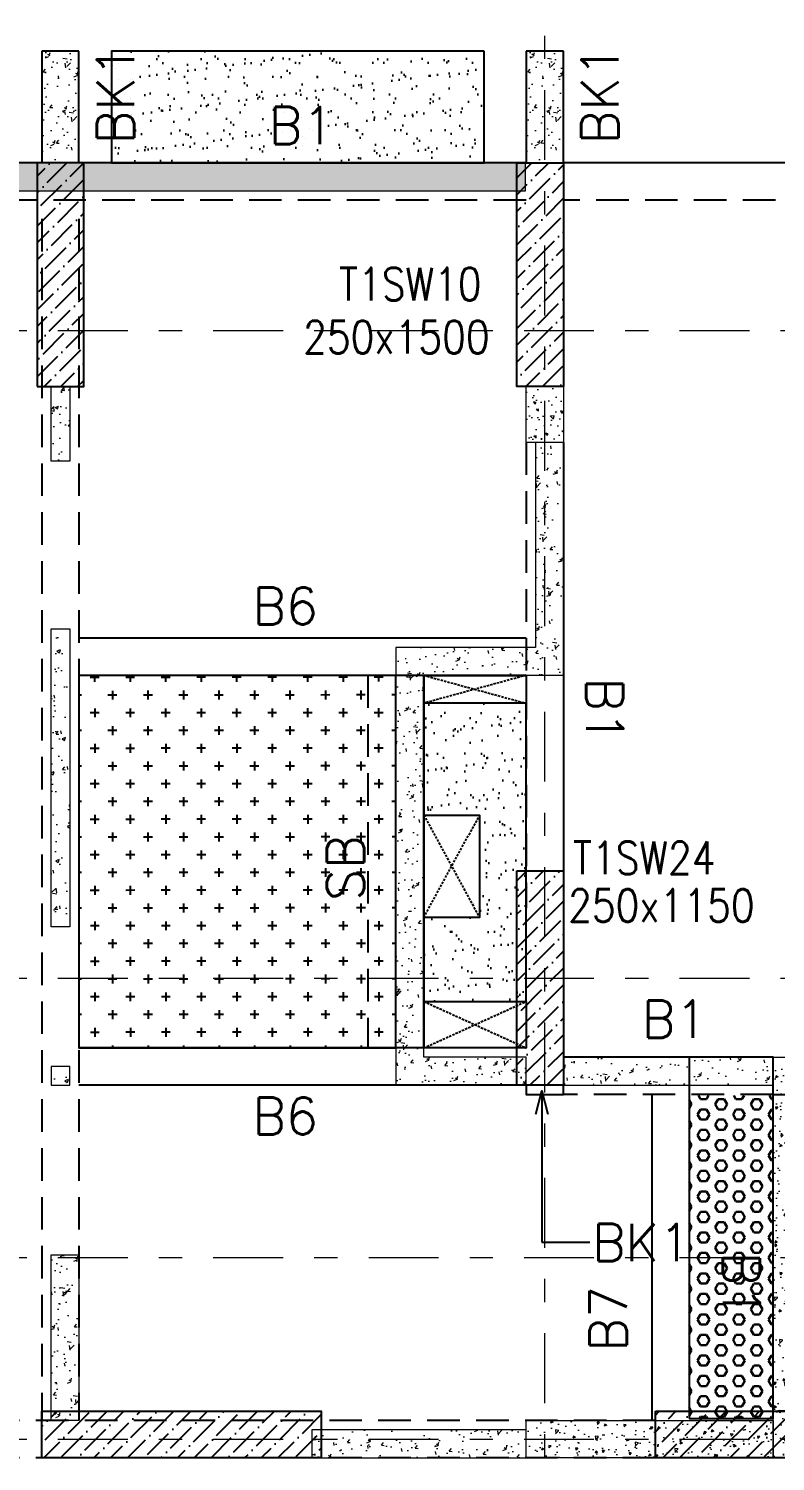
# Model space of a CAD drawing. Header units: millimetres. Extents: x 1078357 to 1340092, y -4684019 to -4550360.
# Drawn here: x 1134455 to 1138463, y -4580680 to -4572991 of the extents above; entities that cross this region are included whole.
import ezdxf

# ---------------------------------------------------------------- set-up
doc = ezdxf.new("R2010")
doc.units = ezdxf.units.MM
for name, pattern in [('CONTINOUS', [0]), ('DGN STYLE 7', [8.34, 3.75, -1.67, 1.25, -1.67]), ('HIDDEN', [0.375, 0.25, -0.125]), ('New Retail block$0$CONTINOUS', [0])]:
    doc.linetypes.add(name, pattern=pattern)
doc.layers.get('0').update_dxf_attribs({"lineweight": 0})
for name, color, linetype in [('DROP SLAB', 8, 'Continuous'), ('S-BEAM', 3, 'Continuous'), ('S-BEAM-IDEN', 6, 'Continuous'), ('S-COL_STOP', 12, 'Continuous'), ('S-CUTOUT', 8, 'Continuous'), ('S-SLAB-PROJECTION', 2, 'New Retail block$0$CONTINOUS'), ('S-SLAB-STOP', 8, 'New Retail block$0$CONTINOUS')]:
    doc.layers.add(name, color=color, linetype=linetype)
for name, color, linetype, lineweight in [('GRID LINE', 8, 'Continuous', 0), ('HATCH', 8, 'Continuous', 30), ('S-COL-IDEN', 30, 'Continuous', 25), ('S-NON STR RCC WALL', 8, 'Continuous', 0)]:
    doc.layers.add(name, color=color, linetype=linetype, lineweight=lineweight)
doc.styles.add('Roman', font='romans')
doc.styles.add('ROMANS', font='romans.shx', dxfattribs={"width": 0.85})
doc.dimstyles.new('HARESH', dxfattribs={"dimtxt": 150, "dimasz": 75, "dimexe": 0, "dimexo": 0, "dimgap": 25, "dimtad": 1, "dimdec": 0, "dimdsep": 46, "dimtxsty": 'Roman', "dimblk": 'OBLIQUE', "dimcen": 225, "dimdle": 25, "dimclrd": 2, "dimclre": 2, "dimclrt": 7, "dimadec": 8, "dimazin": 1, "dimtfac": 1, "dimtdec": 0, "dimtmove": 0, "dimatfit": 0, "dimfxl": 1, "dimlwd": -1, "dimlwe": -1, "dimarcsym": 0})
pattern_1 = [(50, (-5225719.91, 23613938.34), (182.184669, -15.93908554), [19.05, -209.55]), (355, (-5225719.9, 23613938.34), (-35.2434214, 191.0568452), [15.24, -167.6405842]), (100.4514447, (-5225704.73, 23613937.02), (146.9412471, 175.1177519), [16.1900088, -178.0902446]), (46.1842, (-5225719.9, 23613989.14), (271.0790409, -42.042328), [28.575, -314.325]), (96.6355576, (-5225697.32, 23613985.64), (237.404134, 247.4261246), [24.2850231, -267.1356082]), (351.1841512, (-5225719.9, 23613989.14), (237.404134, 247.4261246), [22.859967, -251.459732]), (21, (-5225694.51, 23613976.44), (151.6143913, -102.2651982), [19.05, -209.55]), (326, (-5225694.5, 23613976.44), (61.8020283, 184.1879661), [15.24, -167.64]), (71.451445, (-5225681.87, 23613967.92), (213.4164193, 81.9227689), [16.1900088, -178.0899376]), (37.5, (-5225719.91, 23613938.345), (3.08860325, 84.55503887), [0, -165.608, 0, -170.18, 0, -168.275]), (7.5, (-5225719.91, 23613938.345), (66.8196625, 100.18057482), [0, -97.028, 0, -161.798, 0, -64.135]), (327.5, (-5225776.55, 23613938.345), (135.59059517, -5.728744), [0, -63.5, 0, -198.12, 0, -262.89]), (317.5, (-5225801.95, 23613938.34), (148.1291814, 25.42649103), [0, -82.55, 0, -131.572, 0, -186.69])]
pattern_2 = [(45, (2292446.56, -9444012.59), (33.67596045, 123.4785217), [158.75, -31.75, 0, -31.75])]
pattern_3 = [(45, (2236684.96, -9406181.02), (33.67596045, 123.4785217), [158.75, -31.75, 0, -31.75])]

# ---------------------------------------------------------------- blocks, each defined once
blk = doc.blocks.new('_Oblique')
at = {"color": 0, "linetype": 'ByBlock', "lineweight": -2}
blk.add_line((-0.5, -0.5), (0.5, 0.5), dxfattribs=at)

msp = doc.modelspace()

# ---------------------------------------------------------------- hatches: boundary and pattern name
at = {"layer": 'DROP SLAB'}
h = msp.add_hatch(dxfattribs=at)
h.set_pattern_fill('CROSS', color=8, scale=15, angle=0.03079)
h.set_pattern_definition([(180.03079016, (-2150741.29, 9463994.93), (-95.1987999, -95.3011726), [47.625, -142.875]), (270.03079016, (-2150765.12, 9464018.725), (95.3011726, -95.1987999), [47.625, -142.875])])
h.paths.add_polyline_path([(1136425.4, -4576461.8), (1134725.4, -4576461.8), (1134725.4, -4578461.6), (1136425.4, -4578461.6)])
at = {"layer": 'HATCH'}
h = msp.add_hatch(dxfattribs=at)
h.set_pattern_fill('AR-SAND', color=8, scale=3, angle=179.97015)
h.set_pattern_definition([(37.4701541, (-1734308.12, 9413858.76), (-4.7236114, 146.8264517), [0, -115.824, 0, -129.54, 0, -123.825]), (7.4701541, (-1734308.12, 9413858.76), (134.9689868, 214.9772528), [0, -62.484, 0, -104.394, 0, -40.005]), (327.4701541, (-1734401.84, 9413858.81), (237.2979035, 0.3075449), [0, -38.1, 0, -137.16, 0, -179.07]), (317.4701541, (-1734401.84, 9413858.81), (229.1017424, 66.759465), [0, -19.05, 0, -89.916, 0, -102.87])])
h.paths.add_polyline_path([(1136900.4, -4573111.5), (1134900.4, -4573111.5), (1134900.4, -4573711.5), (1136900.4, -4573711.5)])
h = msp.add_hatch(dxfattribs=at)
h.set_pattern_fill('AR-SAND', color=8, scale=3, angle=0.02985)
h.set_pattern_definition([(37.47015413, (-3894908.16, 18781897.14), (-4.72361136, 146.8264517), [0, -115.824, 0, -129.54, 0, -123.825]), (7.4701541, (-3894908.16, 18781897.14), (134.9689868, 214.9772528), [0, -62.484, 0, -104.394, 0, -40.005]), (327.4701541, (-3895001.89, 18781897.19), (237.2979035, 0.3075449), [0, -38.1, 0, -137.16, 0, -179.07]), (317.4701541, (-3895001.89, 18781897.19), (229.1017424, 66.759465), [0, -19.05, 0, -89.916, 0, -102.87])])
h.paths.add_polyline_path([(1137124.9, -4576611.5), (1136574.9, -4576611.5), (1136574.9, -4577211.5), (1136874.8, -4577211.5), (1136874.8, -4577761.5), (1136574.9, -4577761.4), (1136574.9, -4578211.5), (1137124.8, -4578211.5)])
at = {"layer": 'HATCH', "ltscale": 1000}
h = msp.add_hatch(dxfattribs=at)
h.set_pattern_fill('HEX', color=8, scale=10, angle=180)
h.set_pattern_definition([(180, (1116375.597, -4391706.48), (-7e-15, -54.992613), [31.75, -63.5]), (300, (1116375.597, -4391706.48), (47.625, 27.496307), [31.75, -63.5]), (240, (1116343.847, -4391706.48), (47.625, -27.496307), [31.75, -63.5])])
h.paths.add_polyline_path([(1138450.6, -4580450.9), (1138000.6, -4580450.9), (1138000.6, -4578716.5), (1138450.6, -4578716.5)])
at = {"layer": 'S-COL_STOP', "lineweight": 25}
h = msp.add_hatch(dxfattribs=at)
h.set_pattern_fill('ANSI36', color=8, scale=20)
h.set_pattern_definition(pattern_2)
h.paths.add_polyline_path([(1134500.6, -4574911.6), (1134750.6, -4574911.6), (1134750.6, -4573711.5), (1134500.6, -4573711.5)])
h = msp.add_hatch(dxfattribs=at)
h.set_pattern_fill('ANSI36', color=8, scale=20)
h.set_pattern_definition(pattern_3)
h.paths.add_polyline_path([(1137075.6, -4574911.5), (1137325.6, -4574911.5), (1137325.6, -4573711.5), (1137075.6, -4573711.5)])
h = msp.add_hatch(dxfattribs=at)
h.set_pattern_fill('ANSI36', color=8, scale=20)
h.set_pattern_definition(pattern_3)
h.paths.add_polyline_path([(1137075.6, -4577511.6), (1137325.6, -4577511.6), (1137325.6, -4578661.6), (1137075.6, -4578661.6)])
h = msp.add_hatch(dxfattribs=at)
h.set_pattern_fill('ANSI36', color=8, scale=20)
h.set_pattern_definition(pattern_2)
h.paths.add_polyline_path([(1134525.6, -4580411.5), (1136025.6, -4580411.5), (1136025.6, -4580661.5), (1134525.6, -4580661.5)])
h = msp.add_hatch(dxfattribs=at)
h.set_pattern_fill('ANSI36', color=8, scale=20)
h.set_pattern_definition(pattern_2)
h.paths.add_polyline_path([(1137819.2, -4580411.5), (1139319.2, -4580411.5), (1139319.2, -4580661.5), (1137819.2, -4580661.5)])
at = {"layer": 'S-NON STR RCC WALL'}
h = msp.add_hatch(dxfattribs=at)
h.set_pattern_fill('AR-CONC', color=256, angle=180)
h.set_pattern_definition([(50, (-7399319.34, 32981976.72), (182.184669, -15.93908554), [19.05, -209.55]), (355, (-7399319.34, 32981976.72), (-35.2434214, 191.0568452), [15.24, -167.6405842]), (100.4514447, (-7399304.16, 32981975.4), (146.9412471, 175.1177519), [16.1900088, -178.0902446]), (46.1842, (-7399319.34, 32982027.52), (271.0790409, -42.0423279), [28.575, -314.325]), (96.6355576, (-7399296.75, 32982024.02), (237.404134, 247.4261246), [24.2850231, -267.1356082]), (351.1841512, (-7399319.34, 32982027.52), (237.404134, 247.4261246), [22.859967, -251.459732]), (21, (-7399293.94, 32982014.82), (151.61439127, -102.2651982), [19.05, -209.55]), (326, (-7399293.94, 32982014.82), (61.80202835, 184.1879661), [15.24, -167.64]), (71.451445, (-7399281.3, 32982006.3), (213.4164193, 81.9227689), [16.1900088, -178.0899376]), (37.5, (-7399319.34, 32981976.724), (3.08860325, 84.55503887), [0, -165.608, 0, -170.18, 0, -168.275]), (7.5, (-7399319.34, 32981976.72), (66.8196625, 100.18057482), [0, -97.028, 0, -161.798, 0, -64.135]), (327.5, (-7399375.98, 32981976.724), (135.59059517, -5.72874399), [0, -63.5, 0, -198.12, 0, -262.89]), (317.5, (-7399401.38, 32981976.72), (148.1291814, 25.42649103), [0, -82.55, 0, -131.572, 0, -186.69])])
h.paths.add_polyline_path([(1134725.4, -4573711.5), (1134725.4, -4573111.5), (1134525.4, -4573111.5), (1134525.4, -4573711.5), (1134725.4, -4573711.5)], is_closed=False)
h = msp.add_hatch(dxfattribs=at)
h.set_pattern_fill('AR-CONC', color=256, angle=180)
h.set_pattern_definition([(50, (-7396719.34, 32981976.78), (182.184669, -15.93908554), [19.05, -209.55]), (355, (-7396719.34, 32981976.78), (-35.2434214, 191.0568452), [15.24, -167.6405842]), (100.4514447, (-7396704.16, 32981975.46), (146.9412471, 175.1177519), [16.1900088, -178.0902446]), (46.1842, (-7396719.34, 32982027.58), (271.0790409, -42.0423279), [28.575, -314.325]), (96.6355576, (-7396696.75, 32982024.08), (237.404134, 247.4261246), [24.2850231, -267.1356082]), (351.1841512, (-7396719.34, 32982027.58), (237.404134, 247.4261246), [22.859967, -251.459732]), (21, (-7396693.94, 32982014.88), (151.61439127, -102.2651982), [19.05, -209.55]), (326, (-7396693.94, 32982014.88), (61.80202835, 184.1879661), [15.24, -167.64]), (71.451445, (-7396681.3, 32982006.36), (213.4164193, 81.9227689), [16.1900088, -178.0899376]), (37.5, (-7396719.34, 32981976.785), (3.08860325, 84.55503887), [0, -165.608, 0, -170.18, 0, -168.275]), (7.5, (-7396719.34, 32981976.785), (66.8196625, 100.18057482), [0, -97.028, 0, -161.798, 0, -64.135]), (327.5, (-7396775.98, 32981976.785), (135.59059517, -5.72874399), [0, -63.5, 0, -198.12, 0, -262.89]), (317.5, (-7396801.38, 32981976.78), (148.1291814, 25.42649103), [0, -82.55, 0, -131.572, 0, -186.69])])
h.paths.add_polyline_path([(1137325.4, -4573711.4), (1137325.4, -4573111.4), (1137125.4, -4573111.4), (1137125.4, -4573711.4), (1137325.4, -4573711.4)], is_closed=False)
h = msp.add_hatch(dxfattribs=at)
h.set_pattern_fill('AR-CONC', color=256)
h.set_pattern_definition([(50, (-6322944.62, 28297957.53), (182.184669, -15.93908554), [19.05, -209.55]), (355, (-6322944.62, 28297957.53), (-35.2434214, 191.0568452), [15.24, -167.6405842]), (100.4514447, (-6322929.44, 28297956.2), (146.9412471, 175.1177519), [16.1900088, -178.0902446]), (46.1842, (-6322944.62, 28298008.33), (271.0790409, -42.042328), [28.575, -314.325]), (96.6355576, (-6322922.03, 28298004.83), (237.404134, 247.4261246), [24.2850231, -267.1356082]), (351.1841512, (-6322944.62, 28298008.33), (237.404134, 247.4261246), [22.859967, -251.459732]), (21, (-6322919.22, 28297995.63), (151.6143913, -102.2651982), [19.05, -209.55]), (326, (-6322919.22, 28297995.63), (61.8020283, 184.1879661), [15.24, -167.64]), (71.451445, (-6322906.59, 28297987.11), (213.4164193, 81.9227689), [16.1900088, -178.0899376]), (37.5, (-6322944.623, 28297957.53), (3.08860325, 84.55503887), [0, -165.608, 0, -170.18, 0, -168.275]), (7.5, (-6322944.62, 28297957.53), (66.8196625, 100.18057482), [0, -97.028, 0, -161.798, 0, -64.135]), (327.5, (-6323001.265, 28297957.53), (135.59059517, -5.72874399), [0, -63.5, 0, -198.12, 0, -262.89]), (317.5, (-6323026.67, 28297957.53), (148.1291814, 25.42649103), [0, -82.55, 0, -131.572, 0, -186.69])])
h.paths.add_polyline_path([(1137122.5, -4573711.5), (1132125.4, -4573711.5), (1132125.4, -4573861.5), (1137122.5, -4573861.5)])
h = msp.add_hatch(dxfattribs=at)
h.set_pattern_fill('AR-CONC', color=256, angle=180)
h.set_pattern_definition([(50, (1134638.81, -4390341.82), (182.18467, -15.93909), [19.05, -209.55]), (355, (1134638.81, -4390341.82), (-35.24342, 191.05685), [15.24, -167.64058]), (100.45144, (1134654, -4390343.14), (146.94125, 175.11775), [16.19, -178.09024]), (46.1842, (1134638.8, -4390291.02), (271.07904, -42.04233), [28.575, -314.325]), (96.63556, (1134661.4, -4390294.52), (237.40413, 247.42612), [24.28502, -267.1356]), (351.18415, (1134638.8, -4390291.02), (237.40413, 247.42612), [22.85997, -251.45973]), (21, (1134664.21, -4390303.72), (151.61439, -102.2652), [19.05, -209.55]), (326, (1134664.21, -4390303.72), (61.80203, 184.18797), [15.24, -167.64]), (71.45144, (1134676.85, -4390312.24), (213.41642, 81.92277), [16.19, -178.08994]), (37.5, (1134638.81, -4390341.815), (3.088603, 84.55504), [0, -165.608, 0, -170.18, 0, -168.275]), (7.5, (1134638.81, -4390341.815), (66.819663, 100.180575), [0, -97.028, 0, -161.798, 0, -64.135]), (327.5, (1134582.17, -4390341.815), (135.590595, -5.728744), [0, -63.5, 0, -198.12, 0, -262.89]), (317.5, (1134556.77, -4390341.82), (148.12918, 25.42649), [0, -82.55, 0, -131.572, 0, -186.69])])
h.paths.add_polyline_path([(1134575.4, -4574911.5), (1134675.4, -4574911.5), (1134675.4, -4575311.5), (1134575.4, -4575311.5)])
h = msp.add_hatch(dxfattribs=at)
h.set_pattern_fill('AR-CONC', color=8, scale=20, angle=90)
h.set_pattern_definition([(140, (-2070874.5, -7113656.03), (12.550427, 143.4520365), [15, -165]), (85, (-2070874.5, -7113656.03), (-150.438427, -27.7502667), [12, -132]), (190.4514445, (-2070873.45, -7113644.07), (-137.887998, 115.7017693), [12.7480384, -140.2284224]), (136.1842, (-2070914.5, -7113656.03), (33.103856, 213.448266), [22.5, -247.5]), (186.6356355, (-2070911.74, -7113638.24), (-194.82372, 186.932389), [19.122068, -210.342752]), (81.184164, (-2070914.5, -7113656.03), (-194.82372, 186.932389), [18, -198]), (111, (-2070904.5, -7113636.03), (80.523778, 119.3814104), [15, -165]), (56, (-2070904.5, -7113636.03), (-145.030009, 48.6630664), [12, -132]), (161.4514447, (-2070897.79, -7113626.08), (-64.5062306, 168.0444753), [12.748038, -140.2284224]), (127.5, (-2070874.5, -7113656.03), (-66.57877077, 2.43197106), [0, -130.4, 0, -134, 0, -132.5]), (97.5, (-2070874.5, -7113656.03), (-78.8823424, 52.6139075), [0, -76.4, 0, -127.4, 0, -50.5]), (57.5, (-2070874.5, -7113700.63), (4.51097435, 106.7644872), [0, -50, 0, -156, 0, -207]), (47.5, (-2070874.5, -7113720.63), (-20.0209965, 116.6372339), [0, -65, 0, -103.6, 0, -147])])
h.paths.add_polyline_path([(1137325.5, -4574911.5), (1137325.5, -4575211.5), (1137125.6, -4575211.5), (1137125.6, -4574911.5)])
h = msp.add_hatch(dxfattribs=at)
h.set_pattern_fill('AR-CONC', color=256)
h.set_pattern_definition(pattern_1)
h.paths.add_polyline_path([(1136425.4, -4576311.5), (1136425.4, -4578661.5), (1137125.4, -4578661.5), (1137125.4, -4578511.5), (1136575.4, -4578511.5), (1136575.4, -4576461.5), (1137325.4, -4576461.5), (1137325.4, -4575211.4), (1137175.4, -4575211.4), (1137175.4, -4576311.5)])
h = msp.add_hatch(dxfattribs=at)
h.set_pattern_fill('AR-CONC', color=256, angle=180)
h.set_pattern_definition([(50, (2231863.53, -9074361), (182.184669, -15.9390855), [19.05, -209.55]), (355, (2231863.53, -9074361), (-35.2434214, 191.056845), [15.24, -167.640584]), (100.4514447, (2231878.7, -9074362.33), (146.941247, 175.117752), [16.190009, -178.0902446]), (46.1842, (2231863.53, -9074310.2), (271.079041, -42.042328), [28.575, -314.325]), (96.6355576, (2231886.12, -9074313.7), (237.404134, 247.426125), [24.285023, -267.135608]), (351.184151, (2231863.53, -9074310.2), (237.404134, 247.426125), [22.859967, -251.459732]), (21, (2231888.93, -9074322.9), (151.6143913, -102.265198), [19.05, -209.55]), (326, (2231888.93, -9074322.9), (61.802028, 184.187966), [15.24, -167.64]), (71.451445, (2231901.56, -9074331.42), (213.416419, 81.922769), [16.190009, -178.0899376]), (37.5, (2231863.527, -9074361), (3.08860325, 84.5550389), [0, -165.608, 0, -170.18, 0, -168.275]), (7.5, (2231863.53, -9074361), (66.8196625, 100.1805748), [0, -97.028, 0, -161.798, 0, -64.135]), (327.5, (2231806.885, -9074361), (135.5905952, -5.728744), [0, -63.5, 0, -198.12, 0, -262.89]), (317.5, (2231781.48, -9074361), (148.1291814, 25.426491), [0, -82.55, 0, -131.572, 0, -186.69])])
h.paths.add_polyline_path([(1134575.4, -4576211.5), (1134675.4, -4576211.5), (1134675.4, -4577811.5), (1134575.4, -4577811.5)])
h = msp.add_hatch(dxfattribs=at)
h.set_pattern_fill('AR-CONC', color=256)
h.set_pattern_definition(pattern_1)
h.paths.add_polyline_path([(1138450.4, -4578511.5), (1137325.4, -4578511.5), (1137325.4, -4578661.5), (1138450.4, -4578661.5)])
h = msp.add_hatch(dxfattribs=at)
h.set_pattern_fill('AR-CONC', color=8, scale=20, angle=180)
h.set_pattern_definition([(230, (3675870.12, -7788661.53), (-143.4520365, 12.550427), [15, -165]), (175, (3675870.12, -7788661.53), (27.7502667, -150.438427), [12, -132]), (280.4514445, (3675858.16, -7788660.48), (-115.7017693, -137.887998), [12.7480384, -140.2284224]), (226.1842, (3675870.12, -7788701.53), (-213.448266, 33.103856), [22.5, -247.5]), (276.6356355, (3675852.33, -7788698.77), (-186.932389, -194.82372), [19.122068, -210.342752]), (171.184164, (3675870.12, -7788701.53), (-186.932389, -194.82372), [18, -198]), (201, (3675850.12, -7788691.53), (-119.3814104, 80.523778), [15, -165]), (146, (3675850.12, -7788691.53), (-48.6630664, -145.030009), [12, -132]), (251.4514447, (3675840.17, -7788684.82), (-168.0444753, -64.5062306), [12.748038, -140.2284224]), (217.5, (3675870.12, -7788661.53), (-2.43197106, -66.57877077), [0, -130.4, 0, -134, 0, -132.5]), (187.5, (3675870.12, -7788661.53), (-52.6139075, -78.8823424), [0, -76.4, 0, -127.4, 0, -50.5]), (147.5, (3675914.72, -7788661.53), (-106.7644872, 4.51097435), [0, -50, 0, -156, 0, -207]), (137.5, (3675934.72, -7788661.53), (-116.6372339, -20.0209965), [0, -65, 0, -103.6, 0, -147])])
h.paths.add_polyline_path([(1138450.6, -4578511.5), (1138650.6, -4578511.5), (1138650.6, -4580661.5), (1138450.6, -4580661.5)])
h = msp.add_hatch(dxfattribs=at)
h.set_pattern_fill('AR-CONC', color=256, angle=180)
h.set_pattern_definition([(50, (2231850.31, -9075725.67), (182.184669, -15.9390855), [19.05, -209.55]), (355, (2231850.31, -9075725.67), (-35.2434214, 191.056845), [15.24, -167.640584]), (100.4514447, (2231865.5, -9075727), (146.941247, 175.117752), [16.190009, -178.0902446]), (46.1842, (2231850.31, -9075674.87), (271.079041, -42.042328), [28.575, -314.325]), (96.6355576, (2231872.9, -9075678.37), (237.404134, 247.426125), [24.285023, -267.135608]), (351.184151, (2231850.3, -9075674.87), (237.404134, 247.426125), [22.859967, -251.459732]), (21, (2231875.71, -9075687.57), (151.6143913, -102.265198), [19.05, -209.55]), (326, (2231875.71, -9075687.57), (61.802028, 184.187966), [15.24, -167.64]), (71.451445, (2231888.35, -9075696.09), (213.416419, 81.922769), [16.190009, -178.0899376]), (37.5, (2231850.31, -9075725.67), (3.08860325, 84.5550389), [0, -165.608, 0, -170.18, 0, -168.275]), (7.5, (2231850.31, -9075725.67), (66.8196625, 100.1805748), [0, -97.028, 0, -161.798, 0, -64.135]), (327.5, (2231793.67, -9075725.67), (135.5905952, -5.728744), [0, -63.5, 0, -198.12, 0, -262.89]), (317.5, (2231768.27, -9075725.67), (148.1291814, 25.426491), [0, -82.55, 0, -131.572, 0, -186.69])])
h.paths.add_polyline_path([(1134575.4, -4578661.5), (1134675.4, -4578661.5), (1134675.4, -4578561.5), (1134575.4, -4578561.5)])
h = msp.add_hatch(dxfattribs=at)
h.set_pattern_fill('AR-CONC', color=256, angle=180)
h.set_pattern_definition([(50, (-6316959.37, 28297957.52), (182.184669, -15.93908554), [19.05, -209.55]), (355, (-6316959.37, 28297957.52), (-35.2434214, 191.0568452), [15.24, -167.6405842]), (100.4514447, (-6316944.19, 28297956.2), (146.9412471, 175.1177519), [16.1900088, -178.0902446]), (46.1842, (-6316959.37, 28298008.32), (271.0790409, -42.042328), [28.575, -314.325]), (96.6355576, (-6316936.78, 28298004.82), (237.404134, 247.4261246), [24.2850231, -267.1356082]), (351.1841512, (-6316959.37, 28298008.32), (237.404134, 247.4261246), [22.859967, -251.459732]), (21, (-6316933.97, 28297995.62), (151.6143913, -102.2651982), [19.05, -209.55]), (326, (-6316933.97, 28297995.62), (61.8020283, 184.1879661), [15.24, -167.64]), (71.451445, (-6316921.33, 28297987.1), (213.4164193, 81.9227689), [16.1900088, -178.0899376]), (37.5, (-6316959.37, 28297957.525), (3.08860325, 84.55503887), [0, -165.608, 0, -170.18, 0, -168.275]), (7.5, (-6316959.37, 28297957.525), (66.8196625, 100.18057482), [0, -97.028, 0, -161.798, 0, -64.135]), (327.5, (-6317016.01, 28297957.525), (135.59059517, -5.72874399), [0, -63.5, 0, -198.12, 0, -262.89]), (317.5, (-6317041.41, 28297957.52), (148.1291814, 25.42649103), [0, -82.55, 0, -131.572, 0, -186.69])])
h.paths.add_polyline_path([(1134575.4, -4579571.5), (1134725.4, -4579571.5), (1134725.4, -4580461.4), (1134575.4, -4580461.4)])
h = msp.add_hatch(dxfattribs=at)
h.set_pattern_fill('AR-CONC', color=8, scale=20, angle=180)
h.set_pattern_definition([(230, (3675870.12, -7788661.53), (-143.4520365, 12.550427), [15, -165]), (175, (3675870.12, -7788661.53), (27.7502667, -150.438427), [12, -132]), (280.4514445, (3675858.16, -7788660.48), (-115.7017693, -137.887998), [12.7480384, -140.2284224]), (226.1842, (3675870.12, -7788701.53), (-213.448266, 33.103856), [22.5, -247.5]), (276.6356355, (3675852.33, -7788698.77), (-186.932389, -194.82372), [19.122068, -210.342752]), (171.184164, (3675870.12, -7788701.53), (-186.932389, -194.82372), [18, -198]), (201, (3675850.12, -7788691.53), (-119.3814104, 80.523778), [15, -165]), (146, (3675850.12, -7788691.53), (-48.6630664, -145.030009), [12, -132]), (251.4514447, (3675840.17, -7788684.82), (-168.0444753, -64.5062306), [12.748038, -140.2284224]), (217.5, (3675870.12, -7788661.53), (-2.43197106, -66.57877077), [0, -130.4, 0, -134, 0, -132.5]), (187.5, (3675870.12, -7788661.53), (-52.6139075, -78.8823424), [0, -76.4, 0, -127.4, 0, -50.5]), (147.5, (3675914.72, -7788661.53), (-106.7644872, 4.51097435), [0, -50, 0, -156, 0, -207]), (137.5, (3675934.72, -7788661.53), (-116.6372339, -20.0209965), [0, -65, 0, -103.6, 0, -147])])
h.paths.add_polyline_path([(1137125.6, -4580461.5), (1138450.6, -4580461.5), (1138450.6, -4580661.4), (1137125.6, -4580661.4)])
h = msp.add_hatch(dxfattribs=at)
h.set_pattern_fill('AR-CONC', color=256)
h.set_pattern_definition(pattern_1)
h.paths.add_polyline_path([(1137125.4, -4580511.5), (1135975.4, -4580511.5), (1135975.4, -4580661.5), (1137125.4, -4580661.5)])

# ---------------------------------------------------------------- linework, layer by layer
at = {"layer": 'GRID LINE', "linetype": 'DGN STYLE 7', "ltscale": 100, "elevation": 0}
for points in [[(1137225.4, -4592877.8), (1137225.4, -4570606.9)], [(1111260.2, -4574611.5), (1206623.6, -4574611.5)], [(1111260.2, -4578086.5), (1206623.6, -4578086.5)], [(1111260.2, -4579586.5), (1206623.6, -4579586.5)], [(1111260.2, -4580561.5), (1206623.6, -4580561.5)]]:
    msp.add_lwpolyline(points, dxfattribs=at)
at = {"layer": 'S-BEAM', "linetype": 'CONTINOUS', "ltscale": 700}
for p, q in [((1134725.4, -4573111.5, 0), (1134525.4, -4573111.5, 0)), ((1134525.4, -4573111.5, 0), (1134525.4, -4573711.5, 0)), ((1134725.4, -4573711.5, 0), (1134725.4, -4573111.5, 0)), ((1137325.4, -4573111.4, 0), (1137125.4, -4573111.4, 0)), ((1137125.4, -4573111.4, 0), (1137125.4, -4573711.4, 0)), ((1137325.4, -4573711.4, 0), (1137325.4, -4573111.4, 0)), ((1137125.4, -4573711.5, 0), (1132125.4, -4573711.5, 0)), ((1139775.6, -4573711.5, 0), (1137326, -4573711.5, -50)), ((1137325.4, -4575211.4, 0), (1137325.4, -4577711.5, 0)), ((1138450.4, -4578511.4, 0), (1137325.4, -4578511.5, 0))]:
    msp.add_line(p, q, dxfattribs=at)
at = {"layer": 'S-BEAM', "linetype": 'HIDDEN', "ltscale": 700}
for p, q in [((1137125.4, -4573911.5, 0), (1132125.4, -4573911.5, 0)), ((1139775.6, -4573911.5, 0), (1137326, -4573911.5, -50)), ((1134525.4, -4574011.5, 0), (1134525.4, -4580461.4, 0)), ((1134725.4, -4574011.5, 0), (1134725.4, -4580461.4, 0)), ((1137125.4, -4575211.4, 0), (1137125.4, -4577711.5, 0)), ((1136275.2, -4576461.8, 0), (1136275.2, -4578461.6, 0)), ((1138450.6, -4578711.4, 0), (1137325.4, -4578711.5, 0)), ((1137819.2, -4580461.4, 0), (1126925.4, -4580461.4, 0)), ((1137819.2, -4580661.4, 0), (1126925.4, -4580661.4, 0))]:
    msp.add_line(p, q, dxfattribs=at)
at = {"layer": 'S-BEAM', "ltscale": 700}
for p, q in [((1137125.4, -4576261.8, 0), (1134725.4, -4576261.8, 0)), ((1137125.2, -4578661.6, 0), (1134725.4, -4578661.6, 0)), ((1137800.3, -4578711.5, 0), (1137800.3, -4580461.5, 0))]:
    msp.add_line(p, q, dxfattribs=at)
at = {"layer": 'S-BEAM', "linetype": 'Continuous', "ltscale": 700}
for p, q in [((1137125.4, -4576461.8, 0), (1134725.4, -4576461.8, 0)), ((1137125.2, -4578461.6, 0), (1134725.4, -4578461.6, 0)), ((1138000.3, -4578711.5, 0), (1138000.3, -4580450.9, 0))]:
    msp.add_line(p, q, dxfattribs=at)
at = {"layer": 'S-BEAM', "linetype": 'ByBlock', "ltscale": 700}
msp.add_line((1136575.2, -4576461.8, 0), (1136575.2, -4578461.6, 0), dxfattribs=at)
at = {"layer": 'S-BEAM', "linetype": 'Continuous', "ltscale": 700, "elevation": 0}
msp.add_lwpolyline([(1137325.4, -4578661.5), (1137125.4, -4578661.5), (1137125.4, -4578711.7), (1137325.4, -4578711.7)], close=True, dxfattribs=at)
at = {"layer": 'S-BEAM', "linetype": 'HIDDEN', "ltscale": 700, "elevation": 0}
msp.add_lwpolyline([(1138450.5, -4578711.7), (1138650.5, -4578711.7), (1138650.5, -4580411.5), (1138450.5, -4580411.5)], close=True, dxfattribs=at)
at = {"layer": 'S-COL_STOP', "lineweight": 25, "elevation": 0}
for points in [[(1134500.6, -4574911.6), (1134750.6, -4574911.6), (1134750.6, -4573711.5), (1134500.6, -4573711.5)], [(1137075.6, -4573711.5), (1137325.6, -4573711.5), (1137325.6, -4574911.5), (1137075.6, -4574911.5)], [(1137075.6, -4577511.6), (1137325.6, -4577511.6), (1137325.6, -4578661.6), (1137075.6, -4578661.6)], [(1134525.6, -4580411.5), (1136025.6, -4580411.5), (1136025.6, -4580661.5), (1134525.6, -4580661.5)], [(1137819.2, -4580411.5), (1139319.2, -4580411.5), (1139319.2, -4580661.5), (1137819.2, -4580661.5)]]:
    msp.add_lwpolyline(points, close=True, dxfattribs=at)
at = {"layer": 'S-CUTOUT', "linetype": 'HIDDEN', "ltscale": 50}
for p, q in [((1137125.2, -4576461.6, 0), (1136575.2, -4576611.6, 0)), ((1136576, -4576461.8, 0), (1137125.2, -4576611.6, 0)), ((1136575.4, -4577211.5, 0), (1136875.5, -4577761.5, 0)), ((1136575.4, -4577761.5, 0), (1136875.5, -4577211.5, 0)), ((1136575.6, -4578211.6, 0), (1137125.4, -4578461.6, 0)), ((1136575.6, -4578461.6, 0), (1137125.6, -4578211.6, 0))]:
    msp.add_line(p, q, dxfattribs=at)
at = {"layer": 'S-CUTOUT', "linetype": 'CONTINOUS', "ltscale": 500, "elevation": 0}
for points in [[(1136575.2, -4576461.8), (1137125.2, -4576461.8), (1137125.2, -4576611.6), (1136575.2, -4576611.6)], [(1136575.5, -4577211.5), (1136875.5, -4577211.5), (1136875.5, -4577761.5), (1136575.5, -4577761.5)], [(1136575.6, -4578211.6), (1137125.4, -4578211.6), (1137125.4, -4578461.6), (1136575.6, -4578461.6)]]:
    msp.add_lwpolyline(points, close=True, dxfattribs=at)
at = {"layer": 'S-NON STR RCC WALL', "elevation": 0}
for points in [[(1137122.5, -4573711.5), (1132125.4, -4573711.5), (1132125.4, -4573861.5), (1137122.5, -4573861.5)], [(1134575.4, -4574911.5), (1134675.4, -4574911.5), (1134675.4, -4575311.5), (1134575.4, -4575311.5)], [(1137325.5, -4574911.5), (1137325.5, -4575211.5), (1137125.6, -4575211.5), (1137125.6, -4574911.5)], [(1136425.4, -4576311.5), (1136425.4, -4578661.5), (1137125.4, -4578661.5), (1137125.4, -4578511.5), (1136575.4, -4578511.5), (1136575.4, -4576461.5), (1137325.4, -4576461.5), (1137325.4, -4575211.4), (1137175.4, -4575211.4), (1137175.4, -4576311.5)], [(1138450.4, -4578511.5), (1137325.4, -4578511.5), (1137325.4, -4578661.5), (1138450.4, -4578661.5)], [(1138450.6, -4578511.5), (1138650.6, -4578511.5), (1138650.6, -4580661.5), (1138450.6, -4580661.5)], [(1137125.6, -4580461.5), (1138450.6, -4580461.5), (1138450.6, -4580661.4), (1137125.6, -4580661.4)]]:
    msp.add_lwpolyline(points, close=True, dxfattribs=at)
at = {"layer": 'S-NON STR RCC WALL', "ltscale": 700, "elevation": 0}
for points in [[(1134575.4, -4576211.5), (1134675.4, -4576211.5), (1134675.4, -4577811.5), (1134575.4, -4577811.5)], [(1134575.4, -4578661.5), (1134675.4, -4578661.5), (1134675.4, -4578561.5), (1134575.4, -4578561.5)], [(1134575.4, -4579571.5), (1134725.4, -4579571.5), (1134725.4, -4580461.4), (1134575.4, -4580461.4)], [(1137125.4, -4580511.5), (1135975.4, -4580511.5), (1135975.4, -4580661.5), (1137125.4, -4580661.5)]]:
    msp.add_lwpolyline(points, close=True, dxfattribs=at)
at = {"layer": 'S-SLAB-PROJECTION', "elevation": 0}
msp.add_lwpolyline([(1136900.4, -4573111.5), (1134900.4, -4573111.5), (1134900.4, -4573711.5), (1136900.4, -4573711.5)], close=True, dxfattribs=at)
at = {"layer": 'S-SLAB-STOP', "linetype": 'CONTINOUS', "ltscale": 500, "elevation": 0}
msp.add_lwpolyline([(1136425.4, -4576461.8), (1134725.4, -4576461.8), (1134725.4, -4578461.6), (1136425.4, -4578461.6)], close=True, dxfattribs=at)
at = {"layer": 'S-SLAB-STOP', "color": 8, "ltscale": 1000, "elevation": 0}
msp.add_lwpolyline([(1137124.9, -4576611.5), (1136574.9, -4576611.5), (1136574.9, -4577211.5), (1136874.8, -4577211.5), (1136874.8, -4577761.5), (1136574.9, -4577761.4), (1136574.9, -4578211.5), (1137124.8, -4578211.5), (1137124.9, -4576611.5)], dxfattribs=at)
msp.add_lwpolyline([(1138000.5, -4580450.9), (1138450.5, -4580450.9), (1138450.5, -4578511.5), (1138000.5, -4578511.5)], close=True, dxfattribs=at)

# ---------------------------------------------------------------- texts
at = {"layer": 'S-BEAM-IDEN', "linetype": 'CONTINOUS', "ltscale": 700, "style": 'ROMANS'}
for p in [(1135021.1, -4573611.1, 50), (1137621.1, -4573611.1, 50)]:
    msp.add_text('BK1', height=200, rotation=90, dxfattribs=at).set_placement(p)
at = {"layer": 'S-BEAM-IDEN', "linetype": 'HIDDEN', "ltscale": 500, "style": 'ROMANS'}
for rotation, p in [(359.99906, (1135743.7, -4573611.1, -2.7)), (269.99906, (1137446.7, -4576473.6, -2.7)), (359.99906, (1137745.1, -4578406.4, -2.7))]:
    msp.add_text('B1', height=200, rotation=rotation, dxfattribs=at).set_placement(p)
at = {"layer": 'S-BEAM-IDEN', "linetype": 'Continuous', "ltscale": 700, "style": 'ROMANS'}
for s, rotation, p in [('B6', 0.00055, (1135655.9, -4576189.7, -2.7)), ('SB', 90.00094, (1136256.1, -4577672, -2.7)), ('B6', 0.00055, (1135655.9, -4578926.8, -2.7)), ('BK1', 359.99906, (1137478.5, -4579605.4, -2.7)), ('B7', 90.00094, (1137665.5, -4580091.1, -2.7))]:
    msp.add_text(s, height=200, rotation=rotation, dxfattribs=at).set_placement(p)
at = {"layer": 'S-BEAM-IDEN', "linetype": 'HIDDEN', "ltscale": 700, "style": 'ROMANS'}
msp.add_text('B1', height=200, rotation=270.00094, dxfattribs=at).set_placement((1138179.9, -4579555.1, -2.7))
at = {"layer": 'S-COL-IDEN', "linetype": 'Continuous', "style": 'ROMANS', "width": 0.85}
for s, p in [('T1SW10', (1136120.9, -4574449.4, -320.4)), ('250x1500', (1135928.3, -4574733.8, -320.4)), ('T1SW24', (1137376.7, -4577529.2, -320.4)), ('250x1150', (1137350.6, -4577784.1, -320.4))]:
    msp.add_text(s, height=175, dxfattribs=at).set_placement(p)

# ---------------------------------------------------------------- leaders
at = {"layer": 'S-BEAM-IDEN', "linetype": 'Continuous', "ltscale": 700}
msp.add_leader([(1137209, -4578691.8, 0), (1137209, -4579503.2, 0), (1137467.8, -4579503.2, 0)], dimstyle='HARESH', override={"dimasz": 125, "dimgap": 25, "dimtad": 0, "dimclrd": 256, "dimldrblk": 'Open30'}, dxfattribs=at)

doc.saveas('drawing.dxf')
